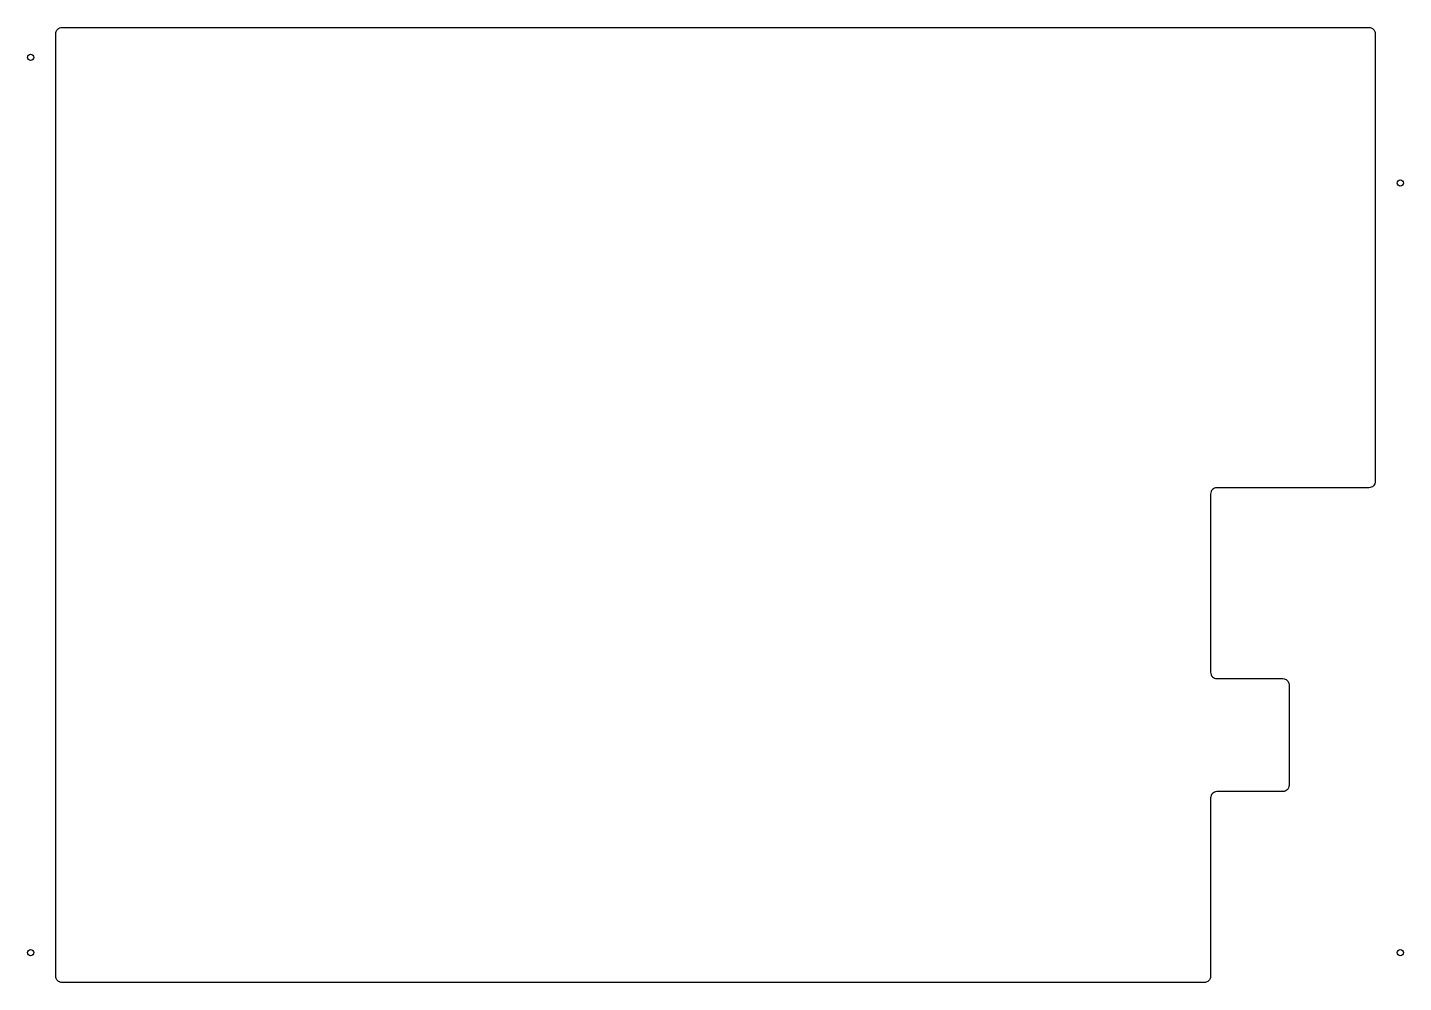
# Model space of a CAD drawing. Header units: inches. Extents: x 655 to 1093, y 10 to 314.
import ezdxf

# ---------------------------------------------------------------- set-up
doc = ezdxf.new("R2010")
doc.units = ezdxf.units.IN
doc.header["$MEASUREMENT"] = 0
doc.layers.add('菲林', color=11, linetype='Continuous')

msp = doc.modelspace()

# ---------------------------------------------------------------- linework, layer by layer
msp.add_lwpolyline([(1031.19, 165.65), (1031.19, 108.91, 0.414214), (1033.19, 106.91), (1054.19, 106.91, -0.414214), (1056.19, 104.91), (1056.19, 72.91, -0.414214), (1054.19, 70.91), (1033.19, 70.91, 0.414214), (1031.19, 68.91), (1031.19, 12.16, -0.414214), (1029.19, 10.16), (665.59, 10.16, -0.414214), (663.59, 12.16), (663.59, 312.16, -0.414214), (665.59, 314.16), (1081.59, 314.16, -0.414214), (1083.59, 312.16), (1083.59, 169.65, -0.414214), (1081.59, 167.65), (1033.19, 167.65, 0.414214)], format="xyb", close=True)
at = {"layer": '菲林', "color": 6}
for centre in [(655.59, 304.66), (1091.59, 264.66), (655.59, 19.66), (1091.59, 19.66)]:
    msp.add_circle(centre, 1, dxfattribs=at)

doc.saveas('drawing.dxf')
